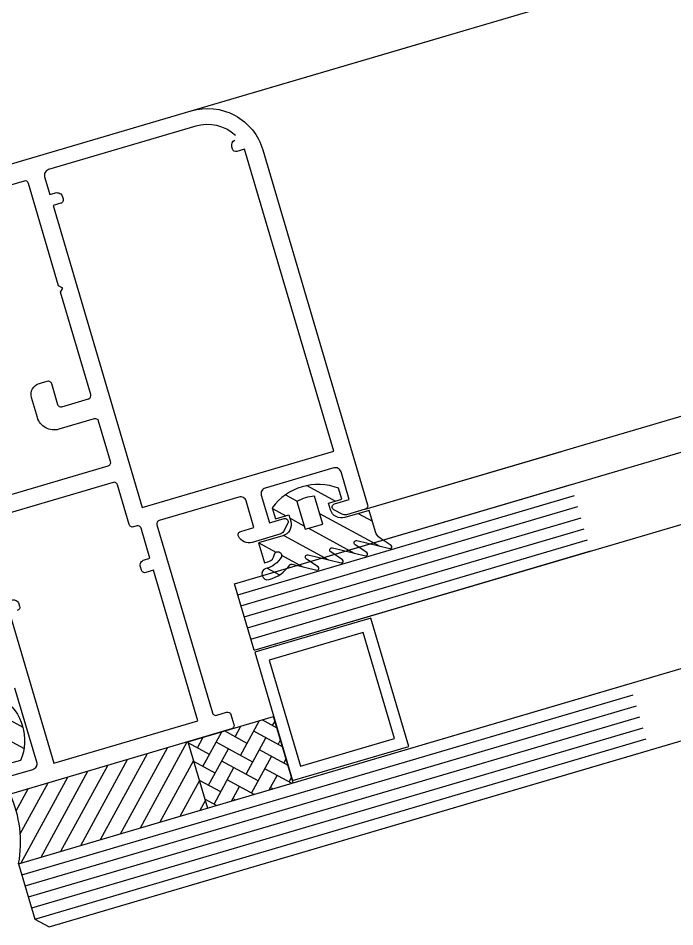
# Model space of a CAD drawing. Header units: millimetres. Extents: x 62878 to 70819, y -67946 to -61850.
# Drawn here: x 64707.81 to 64713.5, y -66999.7 to -66991.82 of the extents above; entities that cross this region are included whole.
import ezdxf

# ---------------------------------------------------------------- set-up
doc = ezdxf.new("R2010")
doc.units = ezdxf.units.MM
doc.layers.add('DOGRAMA', color=171, linetype='Continuous', lineweight=0)
pattern_1 = [(151.42666, (64808.438, -66954.77896), (0.07592747, 0.13941514), [])]

msp = doc.modelspace()

# ---------------------------------------------------------------- hatches: boundary and pattern name
at = {"layer": 'DOGRAMA', "lineweight": -2}
h = msp.add_hatch(dxfattribs=at)
h.set_pattern_fill('ANSI31', color=256, scale=0.05, angle=343.50578, style=0)
h.set_pattern_definition(pattern_1)
edge = h.paths.add_edge_path(flags=16)
edge.add_arc((64710.4112, -66996.3688), 0.4, 94.8897, 117.96362)
edge.add_line((64710.2236, -66996.0155), (64710.2948, -66996.2571))
edge.add_line((64710.2948, -66996.2571), (64710.4483, -66996.2119))
edge.add_line((64710.4483, -66996.2119), (64710.3771, -66995.9702))
edge = h.paths.add_edge_path()
edge.add_arc((64710.4112, -66996.3688), 0.5, 69.55676, 143.29656)
edge.add_line((64710.0103, -66996.0699), (64710.0386, -66996.1659))
edge.add_line((64710.0386, -66996.1659), (64710.1537, -66996.1319))
edge.add_line((64710.1537, -66996.1319), (64710.1706, -66996.1895))
edge.add_arc((64710.0747, -66996.2178), 0.1, -73.57334, 16.42666, ccw=False)
edge.add_line((64710.103, -66996.3137), (64709.892, -66996.3759))
edge.add_line((64709.892, -66996.3759), (64709.9429, -66996.5485))
edge.add_line((64709.9429, -66996.5485), (64709.9808, -66996.5374))
edge.add_arc((64709.9624, -66996.475), 0.065, 286.42666, 354.83599)
edge.add_arc((64710.0597, -66996.4838), 0.0327, -19.00362, 174.83599, ccw=False)
edge.add_arc((64709.9141, -66996.402), 0.1993, 282.07697, 332.34288, ccw=False)
edge.add_arc((64709.9712, -66996.6444), 0.05, 107.94126, 285.4545)
edge.add_arc((64709.8982, -66996.381), 0.3233, 285.48601, 324.81232)
edge.add_arc((64710.1788, -66996.5789), 0.02, 76.42666, 144.81232, ccw=False)
edge.add_line((64710.1835, -66996.5594), (64710.3974, -66996.6111))
edge.add_arc((64710.4009, -66996.5965), 0.015, 256.42666, 416.42666)
edge.add_line((64710.4092, -66996.584), (64710.3066, -66996.5159))
edge.add_arc((64710.3177, -66996.4993), 0.02, 76.42666, 236.42666, ccw=False)
edge.add_line((64710.3224, -66996.4798), (64710.6084, -66996.5489))
edge.add_arc((64710.6119, -66996.5343), 0.015, 256.42666, 416.42666)
edge.add_line((64710.6202, -66996.5218), (64710.5176, -66996.4537))
edge.add_arc((64710.5287, -66996.437), 0.02, 76.42666, 236.42666, ccw=False)
edge.add_line((64710.5334, -66996.4176), (64710.8194, -66996.4867))
edge.add_arc((64710.8229, -66996.4721), 0.015, 256.42666, 416.42666)
edge.add_line((64710.8312, -66996.4596), (64710.7286, -66996.3915))
edge.add_arc((64710.7397, -66996.3748), 0.02, 76.42666, 236.42666, ccw=False)
edge.add_line((64710.7444, -66996.3554), (64711.0304, -66996.4244))
edge.add_arc((64711.0339, -66996.4099), 0.015, 256.42666, 416.42666)
edge.add_line((64711.0422, -66996.3974), (64710.9465, -66996.3338))
edge.add_arc((64711.0018, -66996.2505), 0.1, 196.42666, 236.42666, ccw=False)
edge.add_line((64710.9059, -66996.2788), (64710.8512, -66996.0931))
edge.add_line((64710.8512, -66996.0931), (64710.6401, -66996.1553))
edge.add_arc((64710.6119, -66996.0594), 0.1, 196.42666, 286.42666, ccw=False)
edge.add_line((64710.5159, -66996.0877), (64710.499, -66996.0301))
edge.add_line((64710.499, -66996.0301), (64710.6141, -66995.9962))
edge.add_line((64710.6141, -66995.9962), (64710.5858, -66995.9003))
h = msp.add_hatch(dxfattribs=at)
h.set_pattern_fill('ANSI31', color=256, scale=0.05, angle=343.50578, style=0)
h.set_pattern_definition(pattern_1)
edge = h.paths.add_edge_path(flags=16)
edge.add_arc((64707.0819, -66998.1896), 0.6683, 9.55098, 23.30234, ccw=False)
edge.add_line((64707.7409, -66998.0787), (64707.4674, -66998.1593))
edge.add_line((64707.4674, -66998.1593), (64707.4221, -66998.0059))
edge.add_line((64707.4221, -66998.0059), (64707.6957, -66997.9252))
edge = h.paths.add_edge_path()
edge.add_line((64707.2549, -66997.7216), (64707.3604, -66997.6904))
edge.add_line((64707.3604, -66997.6904), (64707.4283, -66997.9207))
edge.add_line((64707.4283, -66997.9207), (64707.6105, -66997.8669))
edge.add_line((64707.6105, -66997.8669), (64707.5766, -66997.7518))
edge.add_line((64707.5766, -66997.7518), (64707.6725, -66997.7235))
edge.add_arc((64707.4236, -66998.0888), 0.442, -22.88099, 55.73431, ccw=False)
edge.add_line((64707.8308, -66998.2607), (64707.7349, -66998.289))
edge.add_line((64707.7349, -66998.289), (64707.701, -66998.1739))
edge.add_line((64707.701, -66998.1739), (64707.5188, -66998.2276))
edge.add_line((64707.5188, -66998.2276), (64707.5866, -66998.4578))
edge.add_line((64707.5866, -66998.4578), (64706.6305, -66998.7491))
edge.add_arc((64706.6164, -66998.7011), 0.05, 113.1365, 286.42666, ccw=False)
edge.add_line((64706.5967, -66998.6551), (64707.3025, -66998.3913))
edge.add_arc((64707.2682, -66998.2973), 0.1, 290.00139, 376.42666)
edge.add_line((64707.3642, -66998.269), (64707.2211, -66997.7837))
edge.add_arc((64707.269, -66997.7695), 0.05, 106.42666, 196.42666, ccw=False)
h = msp.add_hatch(dxfattribs=at)
h.set_pattern_fill('AR-HBONE', color=256, scale=0.03, angle=343.50578, style=0)
h.set_pattern_definition([(151.42666, (64703.85183, -66962.3565), (-0.04799068, 0.16277867), [0.36, -0.12]), (61.42666, (64703.74644, -66962.2991), (-0.04799068, 0.16277867), [0.36, -0.12])])
h.paths.add_polyline_path([(64709.783, -66997.951), (64710.0228, -66997.8803), (64710.1924, -66998.4558), (64709.4505, -66998.6746), (64709.2808, -66998.099)])
h = msp.add_hatch(dxfattribs=at)
h.set_pattern_fill('ANSI31', color=256, scale=0.04, angle=343.50578, style=0)
h.set_pattern_definition([(61.42666, (64578.01029, -67022.71403), (-0.11153211, 0.06074198), [])])
h.paths.add_polyline_path([(64709.0234, -66998.2036, -0.414214), (64708.9892, -66998.185), (64707.7399, -66998.5533, -0.153231), (64707.8137, -66999.1571), (64709.1853, -66998.7528)])
h.paths.add_polyline_path([(64709.2808, -66998.099), (64709.042, -66998.1695, -0.414214), (64709.0234, -66998.2036), (64709.1853, -66998.7528), (64709.4505, -66998.6746)])

# ---------------------------------------------------------------- linework, layer by layer
for p, q in [((64709.3083, -66992.628), (64755.7189, -66978.9451)), ((64710.8167, -66996.0824), (64756.7765, -66982.5325)), ((64709.6834, -66996.7293), (64756.8613, -66982.8202)), ((64709.8531, -66997.3048), (64757.031, -66983.3957)), ((64707.8137, -66999.1571), (64757.3703, -66984.5468)), ((64708.0792, -66999.7044), (64757.54, -66985.1223)), ((64709.3083, -66992.628), (64711.459, -66991.9939)), ((64710.8167, -66996.0824), (64712.5167, -66995.5812)), ((64709.6834, -66996.7293), (64712.6015, -66995.869)), ((64709.7117, -66996.8252), (64712.6298, -66995.9649)), ((64709.74, -66996.9211), (64712.6581, -66996.0608)), ((64709.7682, -66997.0171), (64712.6863, -66996.1567)), ((64709.7965, -66997.113), (64712.7146, -66996.2526)), ((64709.8248, -66997.2089), (64712.7429, -66996.3486)), ((64709.8531, -66997.3048), (64712.7712, -66996.4445)), ((64709.8531, -66997.3048), (64709.6834, -66996.7293)), ((64707.8137, -66999.1571), (64713.1105, -66997.5955)), ((64707.8419, -66999.2531), (64713.1388, -66997.6914)), ((64707.8702, -66999.349), (64713.1671, -66997.7873)), ((64707.8985, -66999.4449), (64713.1954, -66997.8833)), ((64709.2808, -66998.099), (64710.0228, -66997.8803)), ((64710.1924, -66998.4558), (64710.0228, -66997.8803)), ((64707.9268, -66999.5408), (64713.2236, -66997.9792)), ((64707.955, -66999.6367), (64713.2519, -66998.0751)), ((64709.2808, -66998.099), (64709.4505, -66998.6746)), ((64709.2808, -66998.099), (64709.4505, -66998.6746)), ((64708.0792, -66999.7044), (64713.2802, -66998.171)), ((64707.8137, -66999.1571), (64707.955, -66999.6367)), ((64707.955, -66999.6367), (64708.0792, -66999.7044))]:
    msp.add_line(p, q, dxfattribs=at)
at = {"layer": 'DOGRAMA', "lineweight": -2, "ltscale": 0.5}
for points in [[(64707.1214, -66993.2727), (64709.3083, -66992.628, -0.414214), (64709.9293, -66992.9662), (64710.837, -66996.0451, -0.414214), (64710.8167, -66996.0824), (64710.6544, -66996.1303, -0.19911), (64710.6163, -66996.1262), (64710.5454, -66996.0876, -0.668097), (64710.551, -66996.0357), (64710.6773, -66995.9984), (64710.6066, -66995.7586, 0.414214), (64710.5445, -66995.7248), (64709.9498, -66995.9001, 0.414214), (64709.916, -66995.9622), (64709.9867, -66996.202), (64710.113, -66996.1648, -0.668097), (64710.1459, -66996.2054), (64710.1073, -66996.2763, -0.198962), (64710.0775, -66996.3003), (64709.8377, -66996.371, -0.372839), (64709.7185, -66996.3168, -0.45685), (64709.7373, -66996.2755), (64709.8524, -66996.2416), (64709.7845, -66996.0114, 0.414214), (64709.7224, -66995.9776), (64709.0318, -66996.1812, 0.414214), (64709.0115, -66996.2184), (64709.4923, -66997.8491, 0.414214), (64709.5295, -66997.8693), (64709.6158, -66997.8439, -0.414214), (64709.6531, -66997.8642), (64709.6786, -66997.9505, -0.414214), (64709.6583, -66997.9878), (64707.6728, -66998.5731, -0.414214)], [(64709.6921, -66992.8414, 0.26214), (64709.3479, -66992.7623), (64708.0722, -66993.1384, 0.414214), (64708.0383, -66993.2005), (64708.0836, -66993.3539), (64708.1316, -66993.3398, -0.414214), (64708.1937, -66993.3736), (64708.1993, -66993.3928, -0.414214), (64708.179, -66993.4301), (64708.1119, -66993.4498), (64708.8839, -66996.0684), (64710.5433, -66995.5792), (64709.7713, -66992.9606), (64709.7041, -66992.9804, -0.414214), (64709.6669, -66992.9601), (64709.6612, -66992.9409, -0.361813), (64709.6866, -66992.8822)], [(64706.8439, -66996.2215), (64708.5896, -66995.7069, 0.414214), (64708.6099, -66995.6696), (64708.5067, -66995.3195, 0.414214), (64708.4694, -66995.2992), (64708.1625, -66995.3897, -0.414214), (64707.9762, -66995.2882), (64707.9253, -66995.1156, -0.414214), (64707.993, -66994.9914), (64708.0121, -66994.9857), (64708.0601, -66994.9716, -0.414214), (64708.0974, -66994.9919), (64708.1511, -66995.1741, 0.414214), (64708.1883, -66995.1944), (64708.4185, -66995.1266, 0.414214), (64708.4388, -66995.0893), (64708.1773, -66994.2021), (64708.1975, -66994.1648), (64708.1603, -66994.1445), (64707.8987, -66993.2573, 0.414214), (64707.8615, -66993.237), (64707.6312, -66993.3048, 0.414214)], [(64707.7454, -66998.3953), (64707.9373, -66998.3388, 0.414214), (64707.9711, -66998.2767), (64707.7816, -66997.634, 0.414214)]]:
    msp.add_lwpolyline(points, format="xyb", dxfattribs=at)
at = {"layer": 'DOGRAMA', "linetype": 'ByBlock', "lineweight": -2}
for points in [[(64707.7349, -66996.9806), (64708.1195, -66998.285), (64709.3665, -66997.9174), (64708.9819, -66996.6129), (64708.9147, -66996.6327, -0.414214), (64708.8775, -66996.6124), (64708.869, -66996.5837, -0.414214), (64708.9028, -66996.5216), (64708.9508, -66996.5074), (64708.8744, -66996.2484, 0.414214), (64708.8371, -66996.2282), (64708.8084, -66996.2366, -0.414214), (64708.7711, -66996.2163), (64708.6693, -66995.871, 0.414214), (64708.632, -66995.8507), (64707.4139, -66996.2099, 0.414214)], [(64707.7546, -66996.8705, -0.414214), (64707.8167, -66996.9043), (64707.8224, -66996.9235, -0.414214), (64707.8021, -66996.9608)]]:
    msp.add_lwpolyline(points, format="xyb", dxfattribs=at)
at = {"layer": 'DOGRAMA', "lineweight": -2}
for points in [[(64710.5858, -66995.9003, 0.333333), (64710.0103, -66996.0699), (64710.0386, -66996.1659), (64710.1537, -66996.1319), (64710.1706, -66996.1895, -0.414214), (64710.103, -66996.3137), (64709.892, -66996.3759), (64709.9429, -66996.5485), (64709.9808, -66996.5374, 0.307685), (64710.0271, -66996.4809, -1.128702), (64710.0906, -66996.4945, -0.222912), (64709.9558, -66996.5968, 0.978531), (64709.9845, -66996.6926, 0.173298), (64710.1624, -66996.5674, -0.307572), (64710.1835, -66996.5594), (64710.3974, -66996.6111, 0.8391), (64710.4092, -66996.584), (64710.3066, -66996.5159, -0.8391), (64710.3224, -66996.4798), (64710.6084, -66996.5489, 0.8391), (64710.6202, -66996.5218), (64710.5176, -66996.4537, -0.8391), (64710.5334, -66996.4176), (64710.8194, -66996.4867, 0.8391), (64710.8312, -66996.4596), (64710.7286, -66996.3915, -0.8391), (64710.7444, -66996.3554), (64711.0304, -66996.4244, 0.8391), (64711.0422, -66996.3974), (64710.9465, -66996.3338, -0.176327), (64710.9059, -66996.2788), (64710.8512, -66996.0931), (64710.6401, -66996.1553, -0.414214), (64710.5159, -66996.0877), (64710.499, -66996.0301), (64710.6141, -66995.9962)], [(64710.3771, -66995.9702, 0.101021), (64710.2236, -66996.0155), (64710.2948, -66996.2571), (64710.4483, -66996.2119)], [(64710.3771, -66995.9702, 0.101021), (64710.2236, -66996.0155), (64710.2948, -66996.2571), (64710.4483, -66996.2119)], [(64707.2549, -66997.7216), (64707.3604, -66997.6904), (64707.4283, -66997.9207), (64707.6105, -66997.8669), (64707.5766, -66997.7518), (64707.6725, -66997.7235, -0.357143), (64707.8308, -66998.2607), (64707.7349, -66998.289), (64707.701, -66998.1739), (64707.5188, -66998.2276), (64707.5866, -66998.4578), (64706.6305, -66998.7491, -0.943095), (64706.5967, -66998.6551), (64707.3025, -66998.3913, 0.396056), (64707.3642, -66998.269), (64707.2211, -66997.7837, -0.414214)]]:
    msp.add_lwpolyline(points, format="xyb", close=True, dxfattribs=at)
for points in [[(64710.1868, -66998.4366), (64711.1939, -66998.1397), (64710.8659, -66997.0271), (64709.8587, -66997.324)], [(64710.2544, -66998.3124), (64711.0697, -66998.0721), (64710.7982, -66997.1513), (64709.9829, -66997.3916)]]:
    msp.add_lwpolyline(points, close=True, dxfattribs=at)
msp.add_arc((64706.8148, -66998.9728), 1.0157, 349.54089, 24.38778, dxfattribs=at)

doc.saveas('drawing.dxf')
